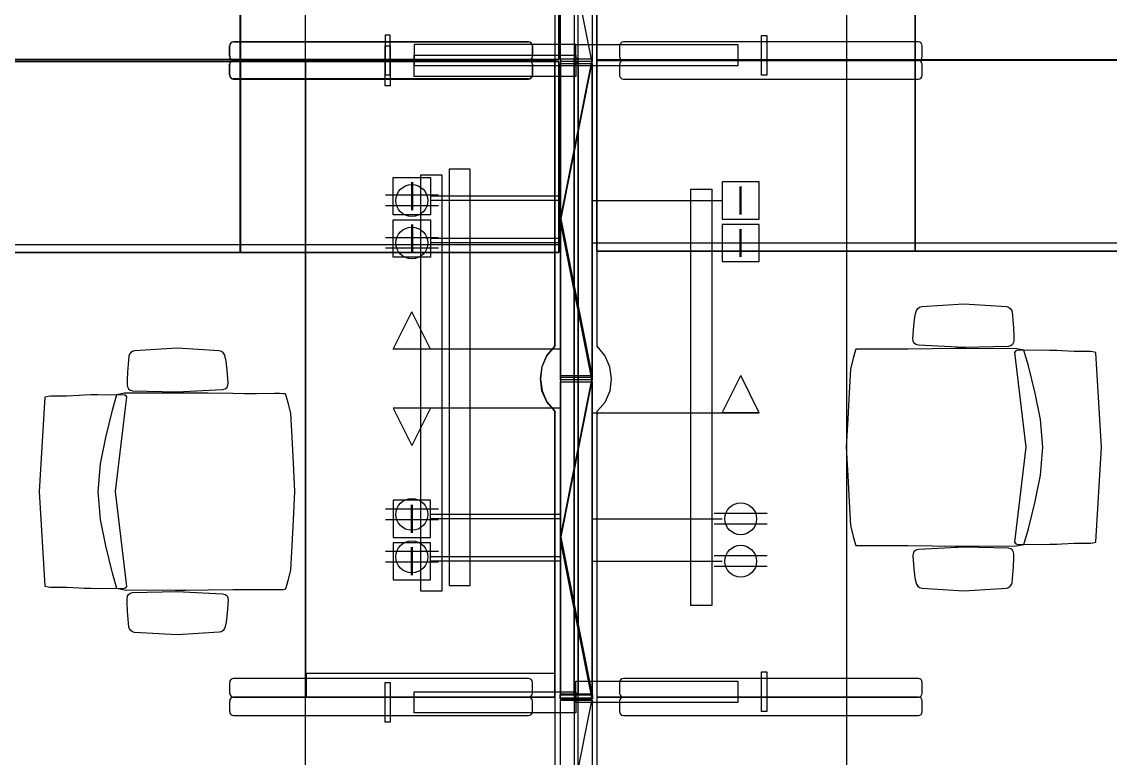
# Model space of a CAD drawing. Extents: x -4 to 325, y -1 to 181.
# Drawn here: x 2.856 to 5.477, y 7.19 to 8.963 of the extents above; entities that cross this region are included whole.
import ezdxf

# ---------------------------------------------------------------- set-up
doc = ezdxf.new("R2010")
doc.units = 0
doc.header["$LTSCALE"] = 0.7
doc.header["$MEASUREMENT"] = 0
doc.linetypes.add('REC4_A1-00_PLANTA GENERAL$1$X-BB$0$CENTER', pattern=[2, 1.25, -0.25, 0.25, -0.25])
doc.linetypes.add('X-BB$0$HIDDEN2', pattern=[0.1875, 0.125, -0.0625])
doc.layers.get('0').update_dxf_attribs({"linetype": 'CONTINUOUS'})
doc.layers.add('REC4_A1-00_PLANTA GENERAL$1$BB$0$A-GRID', color=251, linetype='REC4_A1-00_PLANTA GENERAL$1$X-BB$0$CENTER')
doc.layers.add('REC4_A1-00_PLANTA GENERAL$1$FN$0$I-FURN-FREE', color=1, linetype='CONTINUOUS')
doc.styles.add('REC4_A1-00_PLANTA GENERAL$0$X-FN$0$ARIAL', font='arial.ttf')

# ---------------------------------------------------------------- blocks, each defined once
blk = doc.blocks.new('REC4_A1-00_PLANTA GENERAL', base_point=(3911.2412, -3265.1096))
at = {"layer": 'REC4_A1-00_PLANTA GENERAL$1$BB$0$A-GRID'}
h = blk.add_hatch(dxfattribs=at)
h.set_pattern_fill('ANSI31', color=8, scale=0.53)
h.set_pattern_definition([(45, (0.03352, 0.020166), (-0.046845824, 0.046845824), [])])
h.paths.add_polyline_path([(1.5678, 35.8547), (1.2166, 35.8547), (1.2166, 35.4908), (1.5678, 35.4908)])
h.paths.add_polyline_path([(8.0551, 35.8047), (7.7553, 35.8047), (7.7553, 35.5143), (8.0551, 35.5143)])
h.paths.add_polyline_path([(14.5753, 35.809), (14.2754, 35.809), (14.2754, 35.5187), (14.5753, 35.5187)])
h.paths.add_polyline_path([(21.0466, 35.804), (20.7468, 35.804), (20.7468, 35.5137), (21.0466, 35.5137)])
edge = h.paths.add_edge_path()
edge.add_arc((27.4259, 35.604), 0.1568, 0, 360)
h.paths.add_polyline_path([(34.1147, 35.7939), (33.8148, 35.7939), (33.8148, 35.5036), (34.1147, 35.5036)])
h.paths.add_polyline_path([(40.5576, 35.789), (40.2578, 35.789), (40.2578, 35.4986), (40.5576, 35.4986)])
edge = h.paths.add_edge_path()
edge.add_arc((46.9701, 35.6385), 0.2128, 0, 360)
edge = h.paths.add_edge_path()
edge.add_arc((33.9335, 29.5702), 0.1716, 0, 360)
h.paths.add_polyline_path([(1.5768, 29.8317), (1.2256, 29.8317), (1.2256, 29.4678), (1.5768, 29.4678)])
h.paths.add_polyline_path([(8.0508, 29.7868), (7.75, 29.7868), (7.75, 29.4871), (8.0508, 29.4871)])
h.paths.add_polyline_path([(14.3851, 29.7988), (14.2624, 29.7988), (14.2624, 29.4991), (14.3821, 29.4991)])
h.paths.add_polyline_path([(14.5632, 29.7988), (14.3851, 29.7988), (14.3821, 29.4991), (14.5632, 29.4991)])
h.paths.add_polyline_path([(21.1221, 29.5527), (20.7989, 29.5517), (20.7989, 29.3933), (21.1221, 29.3933)])
h.paths.add_polyline_path([(21.1221, 29.8224), (21.0453, 29.8224), (20.7989, 29.8217), (20.7989, 29.5517), (21.1221, 29.5527)])
h.paths.add_polyline_path([(27.542, 29.7729), (27.2913, 29.7729), (27.2913, 29.5231), (27.542, 29.5231)])
h.paths.add_polyline_path([(40.5264, 29.7716), (40.2757, 29.7716), (40.2757, 29.5218), (40.5264, 29.5218)])
h.paths.add_polyline_path([(47.0764, 29.8019), (46.7664, 29.8019), (46.7664, 29.4919), (47.0764, 29.4919)])
h.paths.add_polyline_path([(1.565, 23.8478), (1.2138, 23.8478), (1.2138, 23.4839), (1.565, 23.4839)])
h.paths.add_polyline_path([(7.9956, 23.8084), (7.6948, 23.8084), (7.6948, 23.5086), (7.9956, 23.5086)])
h.paths.add_polyline_path([(14.5958, 23.8058), (14.2249, 23.8067), (14.2249, 23.507), (14.5929, 23.5061)])
h.paths.add_polyline_path([(14.5258, 23.8058), (14.5958, 23.8058), (14.5929, 23.5061), (14.5258, 23.5061)], flags=16)
h.paths.add_polyline_path([(27.5327, 23.7392), (27.282, 23.7392), (27.282, 23.4894), (27.5327, 23.4894)])
edge = h.paths.add_edge_path()
edge.add_arc((33.9155, 23.6003), 0.1566, 0, 360)
h.paths.add_polyline_path([(40.5198, 23.6763), (40.2691, 23.6763), (40.2691, 23.4631), (40.5198, 23.4631)])
h.paths.add_polyline_path([(40.5198, 23.7129), (40.269, 23.7129), (40.269, 23.6763), (40.5198, 23.6763)])
h.paths.add_polyline_path([(47.0605, 23.6763), (46.8098, 23.6763), (46.8098, 23.4498), (47.0605, 23.4498)])
h.paths.add_polyline_path([(47.0605, 23.6997), (46.8098, 23.6997), (46.8098, 23.6763), (47.0605, 23.6763)])
h.paths.add_polyline_path([(1.5458, 17.8473), (1.1946, 17.8473), (1.1946, 17.4834), (1.5458, 17.4834)])
h.paths.add_polyline_path([(8.0633, 17.8071), (7.7625, 17.8071), (7.7625, 17.5074), (8.0633, 17.5074)])
h.paths.add_polyline_path([(14.4343, 17.7919), (14.3217, 17.7919), (14.3217, 17.4921), (14.4285, 17.4921)])
h.paths.add_polyline_path([(14.6226, 17.7919), (14.4343, 17.7919), (14.4285, 17.4921), (14.6226, 17.4921)])
h.paths.add_polyline_path([(27.5235, 17.756), (27.2727, 17.756), (27.2727, 17.5062), (27.5235, 17.5062)])
edge = h.paths.add_edge_path()
edge.add_arc((33.905, 17.5767), 0.1574, 0, 360)
h.paths.add_polyline_path([(40.5132, 17.7384), (40.3113, 17.7384), (40.3113, 17.5259), (40.5132, 17.5259)])
h.paths.add_polyline_path([(40.3113, 17.7384), (40.2625, 17.7384), (40.2625, 17.4886), (40.5132, 17.4886), (40.5132, 17.5259), (40.3113, 17.5259)])
h.paths.add_polyline_path([(47.0683, 17.7542), (46.7674, 17.7542), (46.7674, 17.5259), (47.0683, 17.5259)])
h.paths.add_polyline_path([(47.0683, 17.5259), (46.7674, 17.5259), (46.7674, 17.4544), (47.0683, 17.4544)])
h.paths.add_polyline_path([(1.5739, 11.86), (1.2227, 11.86), (1.2227, 11.4962), (1.5739, 11.4962)])
h.paths.add_polyline_path([(8.0659, 11.8138), (7.765, 11.8138), (7.765, 11.514), (8.0659, 11.514)])
h.paths.add_polyline_path([(14.5258, 11.7988), (14.2249, 11.7988), (14.2249, 11.499), (14.5258, 11.499)])
h.paths.add_polyline_path([(21.0742, 11.6829), (20.7512, 11.6844), (20.7512, 11.4144), (21.0742, 11.4144)])
h.paths.add_polyline_path([(21.0742, 11.7656), (20.7512, 11.7656), (20.7512, 11.6844), (21.0742, 11.6829)])
h.paths.add_polyline_path([(27.5142, 11.7439), (27.2635, 11.7439), (27.2635, 11.4941), (27.5142, 11.4941)])
edge = h.paths.add_edge_path()
edge.add_arc((33.8803, 11.59), 0.1553, 0, 360)
h.paths.add_polyline_path([(40.5065, 11.7154), (40.2558, 11.7154), (40.2558, 11.464), (40.5065, 11.464)])
h.paths.add_polyline_path([(47.0258, 11.6987), (46.775, 11.6987), (46.775, 11.4489), (47.0258, 11.4489)])
h.paths.add_polyline_path([(1.5513, 5.8383), (1.2001, 5.8383), (1.2001, 5.4744), (1.5513, 5.4744)])
h.paths.add_polyline_path([(8.0395, 5.7813), (7.7676, 5.7813), (7.7676, 5.4815), (8.0395, 5.4815)])
h.paths.add_polyline_path([(8.0685, 5.7813), (8.0395, 5.7813), (8.0395, 5.4815), (8.0685, 5.4815)])
h.paths.add_polyline_path([(14.5132, 5.7555), (14.2123, 5.7555), (14.2123, 5.4558), (14.5132, 5.4558)])
h.paths.add_polyline_path([(21.0084, 5.7048), (20.7577, 5.7048), (20.7577, 5.455), (21.0084, 5.455)])
h.paths.add_polyline_path([(27.5299, 5.7035), (27.229, 5.7035), (27.229, 5.4037), (27.5299, 5.4037)])
h.paths.add_polyline_path([(34.0162, 5.6528), (33.7655, 5.6528), (33.7655, 5.403), (34.0162, 5.403)])
h.paths.add_polyline_path([(40.4672, 5.6155), (40.2072, 5.6155), (40.2072, 5.3555), (40.4672, 5.3555)])
edge = h.paths.add_edge_path()
edge.add_arc((46.8827, 5.476), 0.1877, 0, 360)
at = {"layer": 'REC4_A1-00_PLANTA GENERAL$1$FN$0$I-FURN-FREE'}
for p, q in [((3.5394, 8.8702), (3.5394, 10.4028)), ((4.1868, 10.3952), (4.1868, 8.8651)), ((4.1868, 10.3952), (4.1868, 8.8651)), ((4.1963, 8.8651), (4.1963, 10.3952)), ((4.1963, 8.8651), (4.1963, 10.3952)), ((4.8422, 10.4028), (4.8422, 8.8702)), ((4.1533, 8.8675), (4.1533, 9.629)), ((4.2299, 9.629), (4.2299, 8.8675)), ((4.1397, 9.5583), (4.1397, 8.8702)), ((4.2419, 8.8702), (4.2419, 9.5583)), ((3.3825, 8.8728), (3.3825, 9.3326)), ((3.3825, 9.3326), (3.3825, 8.8728)), ((3.383, 8.8728), (3.383, 9.3326)), ((3.383, 9.3326), (3.383, 8.8728)), ((4.1494, 9.3326), (4.1494, 8.8728)), ((4.1494, 8.8728), (4.1494, 9.3326)), ((4.2408, 9.3315), (4.2408, 8.8717)), ((4.2408, 8.8717), (4.2408, 9.3315)), ((5.0072, 8.8717), (5.0072, 9.3315)), ((5.0072, 9.3315), (5.0072, 8.8717)), ((5.0077, 8.8717), (5.0077, 9.3315)), ((5.0077, 9.3315), (5.0077, 8.8717)), ((4.2299, 8.8651), (4.1533, 9.2483)), ((3.3666, 8.9154), (4.0763, 8.9154)), ((4.0763, 8.9149), (3.3666, 8.9149)), ((3.7437, 8.9314), (3.731, 8.9314)), ((3.731, 8.9314), (3.731, 8.8356)), ((3.7437, 8.8356), (3.7437, 8.9314)), ((5.0149, 8.9149), (4.3053, 8.9149)), ((4.6378, 8.835), (4.6378, 8.9308)), ((4.6378, 8.9308), (4.6506, 8.9308)), ((4.6506, 8.9308), (4.6506, 8.835)), ((3.357, 8.8803), (3.357, 8.9058)), ((3.357, 8.9053), (3.357, 8.8797)), ((3.731, 8.9053), (3.7437, 8.9053)), ((3.731, 8.8095), (3.731, 8.9053)), ((3.7437, 8.9053), (3.7437, 8.8095)), ((4.1908, 8.909), (3.8012, 8.909)), ((3.8012, 8.909), (3.8012, 8.8579)), ((4.0859, 8.9058), (4.0859, 8.8803)), ((4.0859, 8.8797), (4.0859, 8.9053)), ((4.1908, 8.8579), (4.1908, 8.909)), ((4.1908, 8.8574), (4.1908, 8.9085)), ((4.1908, 8.9085), (4.5803, 8.9085)), ((4.2957, 8.9053), (4.2957, 8.8797)), ((4.5803, 8.9085), (4.5803, 8.8574)), ((5.0245, 8.8797), (5.0245, 8.9053)), ((2.6162, 8.8728), (3.3825, 8.8728)), ((3.3825, 8.8728), (2.6162, 8.8728)), ((2.6162, 8.868), (3.3825, 8.868)), ((3.3825, 8.868), (2.6162, 8.868)), ((3.357, 8.8356), (3.357, 8.8611)), ((3.357, 8.8606), (3.357, 8.835)), ((3.3666, 8.8707), (4.0763, 8.8707)), ((4.0763, 8.8707), (3.3666, 8.8707)), ((3.3666, 8.8702), (4.0763, 8.8702)), ((4.0763, 8.8702), (3.3666, 8.8702)), ((3.3825, 8.868), (3.3825, 8.4082)), ((3.3825, 8.4082), (3.3825, 8.868)), ((4.1494, 8.8728), (3.383, 8.8728)), ((3.383, 8.8728), (4.1494, 8.8728)), ((4.1494, 8.868), (3.383, 8.868)), ((3.383, 8.868), (3.383, 8.4082)), ((3.383, 8.4082), (3.383, 8.868)), ((3.383, 8.868), (4.1494, 8.868)), ((4.1397, 8.8707), (3.5394, 8.8707)), ((3.5394, 8.8707), (3.5394, 7.338)), ((4.1397, 8.8702), (3.5394, 8.8702)), ((3.5394, 7.3375), (3.5394, 8.8702)), ((3.5394, 8.8702), (4.1397, 8.8702)), ((3.8012, 8.8829), (4.1908, 8.8829)), ((3.8012, 8.8318), (3.8012, 8.8829)), ((3.8012, 8.8579), (4.1908, 8.8579)), ((4.0859, 8.8611), (4.0859, 8.8356)), ((4.0859, 8.835), (4.0859, 8.8606)), ((4.1397, 8.1826), (4.1397, 8.8707)), ((4.1397, 8.8702), (4.1397, 8.182)), ((4.1397, 8.8702), (4.1397, 8.8702)), ((4.1494, 8.4082), (4.1494, 8.868)), ((4.1494, 8.868), (4.1494, 8.4082)), ((4.2299, 8.8757), (4.1533, 8.4926)), ((4.2299, 8.8734), (4.1533, 8.8734)), ((4.1533, 8.8734), (4.1533, 8.1118)), ((4.2299, 8.8675), (4.1533, 8.8675)), ((4.1533, 8.4819), (4.2299, 8.8651)), ((4.1533, 8.1011), (4.1533, 8.8627)), ((4.1533, 8.8627), (4.2299, 8.8627)), ((4.1868, 7.3456), (4.1868, 8.8757)), ((4.1868, 8.8757), (4.1963, 8.8757)), ((4.1868, 7.3456), (4.1868, 8.8757)), ((4.1868, 8.8757), (4.1963, 8.8757)), ((4.1868, 8.8651), (4.1963, 8.8651)), ((4.1868, 8.8651), (4.1963, 8.8651)), ((4.1868, 8.8625), (4.1868, 7.3324)), ((4.1963, 8.8625), (4.1868, 8.8625)), ((4.1868, 8.8625), (4.1868, 8.8625)), ((4.1868, 8.8625), (4.1868, 7.3324)), ((4.1963, 8.8625), (4.1868, 8.8625)), ((4.1868, 8.8625), (4.1868, 8.8625)), ((4.1908, 8.8829), (4.1908, 8.8318)), ((4.1963, 8.8757), (4.1963, 7.3456)), ((4.1963, 8.8757), (4.1963, 7.3456)), ((4.1963, 7.3324), (4.1963, 8.8625)), ((4.1963, 7.3324), (4.1963, 8.8625)), ((4.2299, 8.1118), (4.2299, 8.8734)), ((4.2299, 8.8627), (4.2299, 8.1011)), ((4.2408, 8.8717), (5.0072, 8.8717)), ((5.0072, 8.8717), (4.2408, 8.8717)), ((4.2408, 8.4113), (4.2408, 8.8712)), ((4.2408, 8.8712), (5.0072, 8.8712)), ((5.0072, 8.8712), (4.2408, 8.8712)), ((4.2408, 8.8712), (4.2408, 8.4113)), ((4.2419, 8.182), (4.2419, 8.8702)), ((4.2419, 8.8702), (4.8422, 8.8702)), ((4.8422, 8.8702), (4.2419, 8.8702)), ((4.2419, 8.8702), (4.2419, 8.8702)), ((4.2957, 8.8606), (4.2957, 8.835)), ((5.0149, 8.8702), (4.3053, 8.8702)), ((4.3053, 8.8702), (5.0149, 8.8702)), ((4.8422, 8.8702), (4.8422, 7.3375)), ((5.0072, 8.8712), (5.0072, 8.4113)), ((5.0072, 8.4113), (5.0072, 8.8712)), ((5.774, 8.8717), (5.0077, 8.8717)), ((5.0077, 8.8717), (5.774, 8.8717)), ((5.774, 8.8712), (5.0077, 8.8712)), ((5.0077, 8.8712), (5.0077, 8.4113)), ((5.0077, 8.4113), (5.0077, 8.8712)), ((5.0077, 8.8712), (5.774, 8.8712)), ((5.0245, 8.835), (5.0245, 8.8606)), ((3.731, 8.8356), (3.7437, 8.8356)), ((4.1908, 8.8318), (3.8012, 8.8318)), ((4.5803, 8.8574), (4.1908, 8.8574)), ((4.5803, 8.8574), (4.5803, 8.8574)), ((4.6506, 8.835), (4.6378, 8.835)), ((4.6506, 8.835), (4.6506, 8.835)), ((4.0763, 8.826), (3.3666, 8.826)), ((3.3666, 8.8255), (4.0763, 8.8255)), ((3.7437, 8.8095), (3.731, 8.8095)), ((4.3053, 8.8255), (5.0149, 8.8255)), ((3.8853, 8.6084), (3.8853, 7.6057)), ((3.9364, 8.6084), (3.8853, 8.6084)), ((3.9364, 7.6057), (3.9364, 8.6084)), ((3.7509, 8.499), (3.7509, 8.5884)), ((3.7509, 8.5884), (3.8403, 8.5884)), ((3.7944, 8.5772), (3.7944, 8.5101)), ((3.7969, 8.5772), (3.7969, 8.5101)), ((3.8169, 7.5924), (3.8169, 8.595)), ((3.8169, 8.595), (3.868, 8.595)), ((3.8403, 8.5884), (3.8403, 8.499)), ((3.868, 8.595), (3.868, 7.5924)), ((4.6322, 8.5777), (4.5428, 8.5777)), ((4.5428, 8.5777), (4.5428, 8.4883)), ((4.6322, 8.4883), (4.6322, 8.5777)), ((3.8595, 8.5458), (3.7318, 8.5458)), ((4.1533, 8.5437), (3.8403, 8.5437)), ((4.4671, 7.5582), (4.4671, 8.5608)), ((4.4671, 8.5608), (4.5182, 8.5608)), ((4.5182, 8.5608), (4.5182, 7.5582)), ((4.5862, 8.4995), (4.5862, 8.5665)), ((4.5888, 8.4995), (4.5888, 8.5665)), ((3.8595, 8.5202), (3.7318, 8.5202)), ((4.1533, 8.533), (3.8403, 8.533)), ((4.2299, 8.533), (4.5428, 8.533)), ((3.8403, 8.499), (3.7509, 8.499)), ((4.1533, 8.4926), (4.2299, 8.1094)), ((3.7509, 8.3968), (3.7509, 8.4862)), ((3.7509, 8.4862), (3.8403, 8.4862)), ((3.7944, 8.475), (3.7944, 8.408)), ((3.7969, 8.475), (3.7969, 8.408)), ((3.8403, 8.4862), (3.8403, 8.3968)), ((4.2299, 8.0988), (4.1533, 8.4819)), ((4.5428, 8.4883), (4.6322, 8.4883)), ((4.6322, 8.4755), (4.5428, 8.4755)), ((4.5428, 8.4755), (4.5428, 8.3861)), ((4.6322, 8.4883), (4.6322, 8.4883)), ((4.6322, 8.3861), (4.6322, 8.4755)), ((3.8595, 8.4436), (3.7318, 8.4436)), ((4.1533, 8.4415), (3.8403, 8.4415)), ((4.5862, 8.3973), (4.5862, 8.4644)), ((4.5888, 8.3973), (4.5888, 8.4644)), ((2.6162, 8.4274), (3.3825, 8.4274)), ((3.3825, 8.4274), (3.3825, 8.4082)), ((3.383, 8.4082), (3.383, 8.4274)), ((3.383, 8.4274), (4.1494, 8.4274)), ((3.8595, 8.4181), (3.7318, 8.4181)), ((4.1533, 8.4308), (3.8403, 8.4308)), ((4.1494, 8.4274), (4.1494, 8.4082)), ((4.2299, 8.4308), (4.5428, 8.4308)), ((5.0072, 8.4305), (4.2408, 8.4305)), ((4.2408, 8.4305), (4.2408, 8.4113)), ((5.0072, 8.4113), (5.0072, 8.4305)), ((5.774, 8.4305), (5.0077, 8.4305)), ((5.0077, 8.4305), (5.0077, 8.4113)), ((3.3825, 8.4082), (2.6162, 8.4082)), ((2.6162, 8.4082), (3.3825, 8.4082)), ((3.3825, 8.4082), (2.6162, 8.4082)), ((3.3825, 8.4082), (3.3825, 8.4082)), ((3.3825, 8.4082), (3.3825, 8.4082)), ((3.3825, 8.4082), (3.3825, 8.4082)), ((4.1494, 8.4082), (3.383, 8.4082)), ((3.383, 8.4082), (4.1494, 8.4082)), ((4.1494, 8.4082), (3.383, 8.4082)), ((3.8403, 8.3968), (3.7509, 8.3968)), ((4.2408, 8.4113), (5.0072, 8.4113)), ((5.0072, 8.4113), (4.2408, 8.4113)), ((4.2408, 8.4113), (4.2408, 8.4113)), ((4.2408, 8.4113), (5.0072, 8.4113)), ((4.2408, 8.4113), (4.2408, 8.4113)), ((5.0077, 8.4113), (5.774, 8.4113)), ((5.774, 8.4113), (5.0077, 8.4113)), ((5.0077, 8.4113), (5.774, 8.4113)), ((5.0077, 8.4113), (5.0077, 8.4113)), ((4.5428, 8.3861), (4.6322, 8.3861)), ((4.6322, 8.3861), (4.6322, 8.3861)), ((3.7509, 8.1754), (3.7956, 8.2648)), ((3.8403, 8.1754), (3.7956, 8.2648)), ((4.1397, 8.182), (4.1203, 8.1599)), ((4.1209, 8.1601), (4.1397, 8.1826)), ((4.2606, 8.1596), (4.2419, 8.182)), ((4.1533, 8.1754), (3.7509, 8.1754)), ((3.8403, 8.1754), (3.7509, 8.1754)), ((4.1203, 8.1599), (4.1083, 8.133)), ((4.1091, 8.1333), (4.1209, 8.1601)), ((4.2725, 8.1328), (4.2606, 8.1596)), ((4.105, 8.1043), (4.1091, 8.1333)), ((4.1083, 8.133), (4.105, 8.1038)), ((4.2765, 8.1038), (4.2725, 8.1328)), ((4.1083, 8.0751), (4.105, 8.1043)), ((4.105, 8.1038), (4.1091, 8.0748)), ((4.1533, 8.1118), (4.2299, 8.1118)), ((4.2299, 8.1094), (4.1533, 7.7262)), ((4.2299, 8.107), (4.1533, 8.107)), ((4.1533, 8.107), (4.1533, 7.3455)), ((4.2299, 8.1011), (4.1533, 8.1011)), ((4.1533, 7.7156), (4.2299, 8.0988)), ((4.2299, 7.3455), (4.2299, 8.107)), ((4.2299, 8.107), (4.2299, 8.107)), ((4.2299, 8.1011), (4.2299, 8.1011)), ((4.2732, 8.0746), (4.2765, 8.1038)), ((4.5428, 8.0221), (4.5875, 8.1115)), ((4.6322, 8.0221), (4.5875, 8.1115)), ((4.1203, 8.0482), (4.1083, 8.0751)), ((4.1091, 8.0748), (4.1209, 8.0481)), ((4.1533, 7.3348), (4.1533, 8.0964)), ((4.1533, 8.0964), (4.2299, 8.0964)), ((4.2299, 8.0964), (4.2299, 7.3348)), ((4.2613, 8.0477), (4.2732, 8.0746)), ((4.1397, 8.0261), (4.1203, 8.0482)), ((4.1209, 8.0481), (4.1397, 8.0256)), ((4.2419, 8.0256), (4.2613, 8.0477)), ((4.1533, 8.0328), (3.7509, 8.0328)), ((3.7509, 8.0328), (3.7956, 7.9434)), ((3.8403, 8.0328), (3.7509, 8.0328)), ((3.8403, 8.0328), (3.7956, 7.9434)), ((4.1397, 7.338), (4.1397, 8.0261)), ((4.1397, 8.0256), (4.1397, 7.3375)), ((4.2299, 8.0221), (4.6322, 8.0221)), ((4.2419, 7.3375), (4.2419, 8.0256)), ((4.6322, 8.0221), (4.5428, 8.0221)), ((3.8403, 7.8114), (3.7509, 7.8114)), ((3.7509, 7.8114), (3.7509, 7.722)), ((3.8403, 7.722), (3.8403, 7.8114)), ((3.8595, 7.7901), (3.7318, 7.7901)), ((3.7944, 7.7331), (3.7944, 7.8002)), ((3.7969, 7.7331), (3.7969, 7.8002)), ((3.8595, 7.7646), (3.7318, 7.7646)), ((4.1533, 7.7773), (3.8403, 7.7773)), ((4.1533, 7.7667), (3.8403, 7.7667)), ((4.2299, 7.7667), (4.5428, 7.7667)), ((4.6514, 7.7794), (4.5237, 7.7794)), ((4.6514, 7.7539), (4.5237, 7.7539)), ((3.7509, 7.722), (3.8403, 7.722)), ((3.8403, 7.7092), (3.7509, 7.7092)), ((3.7509, 7.7092), (3.7509, 7.6198)), ((3.8403, 7.6198), (3.8403, 7.7092)), ((4.1533, 7.7262), (4.2299, 7.3431)), ((4.2299, 7.3324), (4.1533, 7.7156)), ((3.8595, 7.6879), (3.7318, 7.6879)), ((3.7944, 7.631), (3.7944, 7.698)), ((3.7969, 7.631), (3.7969, 7.698)), ((3.8595, 7.6624), (3.7318, 7.6624)), ((4.1533, 7.6751), (3.8403, 7.6751)), ((4.1533, 7.6645), (3.8403, 7.6645)), ((4.2299, 7.6645), (4.5428, 7.6645)), ((4.6514, 7.6773), (4.5237, 7.6773)), ((4.6514, 7.6517), (4.5237, 7.6517)), ((3.7509, 7.6198), (3.8403, 7.6198)), ((3.8853, 7.6057), (3.9364, 7.6057)), ((3.868, 7.5924), (3.8169, 7.5924)), ((4.5182, 7.5582), (4.4671, 7.5582)), ((4.1397, 7.3941), (3.5409, 7.3941)), ((3.5409, 7.3941), (3.5409, 7.3383)), ((4.1397, 7.3383), (4.1397, 7.3941)), ((4.6378, 7.3023), (4.6378, 7.3981)), ((4.6378, 7.3981), (4.6506, 7.3981)), ((4.6506, 7.3981), (4.6506, 7.3023)), ((3.357, 7.3726), (3.357, 7.3471)), ((4.0763, 7.3822), (3.3666, 7.3822)), ((3.731, 7.3726), (3.7437, 7.3726)), ((3.731, 7.2768), (3.731, 7.3726)), ((3.731, 7.3726), (3.731, 7.3726)), ((3.7437, 7.3726), (3.7437, 7.2768)), ((4.0859, 7.3471), (4.0859, 7.3726)), ((4.1908, 7.3247), (4.1908, 7.3758)), ((4.1908, 7.3758), (4.5803, 7.3758)), ((4.2957, 7.3726), (4.2957, 7.3471)), ((5.0149, 7.3822), (4.3053, 7.3822)), ((4.5803, 7.3758), (4.5803, 7.3247)), ((5.0245, 7.3471), (5.0245, 7.3726)), ((3.5394, 7.338), (4.1397, 7.338)), ((3.5409, 7.3383), (4.1397, 7.3383)), ((3.5409, 7.3383), (3.5409, 7.3383)), ((3.8012, 7.3502), (4.1908, 7.3502)), ((3.8012, 7.2992), (3.8012, 7.3502)), ((4.1397, 7.338), (4.1397, 7.338)), ((4.1529, 7.3329), (4.1529, 7.3432)), ((4.1529, 7.3432), (4.2302, 7.3432)), ((4.2302, 7.3431), (4.1529, 7.3431)), ((4.1529, 7.3431), (4.1529, 7.3328)), ((4.1533, 7.3455), (4.2299, 7.3455)), ((4.1963, 7.3456), (4.1868, 7.3456)), ((4.1963, 7.3456), (4.1868, 7.3456)), ((4.1868, 7.3456), (4.1868, 7.3456)), ((4.1908, 7.3502), (4.1908, 7.2992)), ((4.2302, 7.3432), (4.2302, 7.3329)), ((4.2302, 7.3328), (4.2302, 7.3431)), ((4.2302, 7.3431), (4.2302, 7.3431)), ((3.357, 7.3279), (3.357, 7.3023)), ((4.0763, 7.3375), (3.3666, 7.3375)), ((3.3666, 7.3375), (4.0763, 7.3375)), ((3.5394, 5.8048), (3.5394, 7.3375)), ((3.5394, 7.3375), (4.1397, 7.3375)), ((4.1397, 7.3375), (3.5394, 7.3375)), ((4.0859, 7.3023), (4.0859, 7.3279)), ((4.1397, 7.3375), (4.1397, 6.6494)), ((4.1397, 7.3375), (4.1397, 7.3375)), ((4.2302, 7.3329), (4.1529, 7.3329)), ((4.1529, 7.3328), (4.2302, 7.3328)), ((4.2299, 7.3348), (4.1533, 7.3348)), ((4.1533, 6.9492), (4.2299, 7.3324)), ((4.1533, 6.5685), (4.1533, 7.33)), ((4.1533, 7.33), (4.2299, 7.33)), ((4.1868, 7.3324), (4.1963, 7.3324)), ((4.1868, 7.3324), (4.1963, 7.3324)), ((4.1868, 7.3299), (4.1868, 5.7997)), ((4.1963, 7.3299), (4.1868, 7.3299)), ((4.1868, 7.3299), (4.1868, 5.7997)), ((4.1963, 7.3299), (4.1868, 7.3299)), ((4.1868, 7.3299), (4.1868, 7.3299)), ((4.5803, 7.3247), (4.1908, 7.3247)), ((4.1963, 5.7997), (4.1963, 7.3299)), ((4.1963, 5.7997), (4.1963, 7.3299)), ((4.2299, 7.3348), (4.2299, 7.3348)), ((4.2299, 7.33), (4.2299, 6.5685)), ((4.2302, 7.3329), (4.2302, 7.3329)), ((4.2419, 6.6494), (4.2419, 7.3375)), ((4.2419, 7.3375), (4.8422, 7.3375)), ((4.8422, 7.3375), (4.2419, 7.3375)), ((4.2957, 7.3279), (4.2957, 7.3023)), ((4.3053, 7.3375), (5.0149, 7.3375)), ((5.0149, 7.3375), (4.3053, 7.3375)), ((4.8422, 7.3375), (4.8422, 5.8048)), ((5.0245, 7.3023), (5.0245, 7.3279)), ((3.3666, 7.2928), (4.0763, 7.2928)), ((4.1908, 7.2992), (3.8012, 7.2992)), ((4.3053, 7.2928), (5.0149, 7.2928)), ((4.6506, 7.3023), (4.6378, 7.3023)), ((3.7437, 7.2768), (3.731, 7.2768))]:
    blk.add_line(p, q, dxfattribs=at)
for points in [[(5.1247, 8.284), (5.2271, 8.2776), (5.232, 8.2761), (5.2361, 8.2734), (5.2393, 8.2694), (5.2412, 8.2648), (5.2445, 8.2265), (5.2451, 8.2061), (5.2452, 8.1958), (5.2445, 8.1908), (5.242, 8.1863), (5.2377, 8.1832), (5.2322, 8.1818), (5.125, 8.1794), (5.0151, 8.1845), (5.0089, 8.1862), (5.0044, 8.1901), (5.0024, 8.1949), (5.0021, 8.2001), (5.0023, 8.2105), (5.0039, 8.2314), (5.007, 8.2529), (5.009, 8.2635), (5.0108, 8.2686), (5.0139, 8.2731), (5.0182, 8.276), (5.0233, 8.2775), (5.1247, 8.284)], [(3.2304, 8.1774), (3.1281, 8.1709), (3.1232, 8.1695), (3.1191, 8.1668), (3.1159, 8.1628), (3.114, 8.1582), (3.1107, 8.1199), (3.1101, 8.0994), (3.11, 8.0892), (3.1107, 8.0842), (3.1132, 8.0797), (3.1175, 8.0766), (3.123, 8.0752), (3.2301, 8.0728), (3.3401, 8.0779), (3.3462, 8.0796), (3.3508, 8.0835), (3.3527, 8.0883), (3.3531, 8.0935), (3.3528, 8.1039), (3.3513, 8.1248), (3.3482, 8.1462), (3.3462, 8.1569), (3.3444, 8.162), (3.3413, 8.1665), (3.337, 8.1694), (3.3319, 8.1709), (3.2304, 8.1774)], [(5.3147, 7.9388), (5.3093, 8.0055), (5.2963, 8.0694), (5.2806, 8.1349), (5.2695, 8.1724), (5.2522, 8.1762), (5.1296, 8.1767), (5.1036, 8.1767), (5.0496, 8.1763), (4.9902, 8.1754), (4.962, 8.1753), (4.9339, 8.1751), (4.8901, 8.1754), (4.8782, 8.1754), (4.8692, 8.1752), (4.8643, 8.1748), (4.8629, 8.1702), (4.8584, 8.1538), (4.852, 8.1267), (4.8488, 8.0697), (4.8452, 8.0071), (4.8417, 7.9388), (4.8452, 7.8704), (4.8488, 7.8078), (4.852, 7.7508), (4.8584, 7.7237), (4.8629, 7.7074), (4.8643, 7.7027), (4.8692, 7.7023), (4.8782, 7.7021), (4.8901, 7.7021), (4.9339, 7.7024), (4.962, 7.7022), (4.9902, 7.7021), (5.0496, 7.7012), (5.1036, 7.7008), (5.1296, 7.7008), (5.2522, 7.7013), (5.2695, 7.7051), (5.2806, 7.7426), (5.2963, 7.8081), (5.3093, 7.8721), (5.3147, 7.9388)]]:
    blk.add_lwpolyline(points, dxfattribs=at)
for points in [[(5.3314, 7.7053), (5.3489, 7.7057), (5.3608, 7.7064), (5.3901, 7.708), (5.4297, 7.7081), (5.4354, 7.7089), (5.442, 7.7104), (5.4421, 7.7105), (5.4424, 7.7111), (5.4559, 7.9388), (5.4424, 8.1664), (5.4421, 8.167), (5.442, 8.1671), (5.4354, 8.1686), (5.4297, 8.1694), (5.3901, 8.1695), (5.3608, 8.1711), (5.3489, 8.1718), (5.3314, 8.1722), (5.3155, 8.1726), (5.2526, 8.1721), (5.25, 8.1714), (5.2466, 8.1669), (5.2739, 7.9388), (5.2466, 7.7106), (5.25, 7.7061), (5.2526, 7.7054), (5.3155, 7.705), (5.3314, 7.7053)], [(3.0238, 7.5987), (3.0063, 7.5991), (2.9944, 7.5998), (2.965, 7.6014), (2.9255, 7.6015), (2.9198, 7.6023), (2.9131, 7.6038), (2.913, 7.6039), (2.9128, 7.6045), (2.8993, 7.8321), (2.9128, 8.0598), (2.913, 8.0604), (2.9131, 8.0605), (2.9198, 8.062), (2.9255, 8.0627), (2.965, 8.0629), (2.9944, 8.0645), (3.0063, 8.0651), (3.0238, 8.0656), (3.0397, 8.0659), (3.1026, 8.0655), (3.1052, 8.0648), (3.1086, 8.0603), (3.0813, 7.8321), (3.1086, 7.6039), (3.1052, 7.5994), (3.1026, 7.5988), (3.0397, 7.5983), (3.0238, 7.5987)], [(3.0404, 7.8321), (3.0459, 7.8988), (3.0589, 7.9628), (3.0746, 8.0283), (3.0857, 8.0658), (3.103, 8.0696), (3.2256, 8.0701), (3.2515, 8.0701), (3.3055, 8.0697), (3.3649, 8.0688), (3.3931, 8.0686), (3.4213, 8.0685), (3.4651, 8.0688), (3.4769, 8.0688), (3.486, 8.0685), (3.4909, 8.0682), (3.4923, 8.0635), (3.4968, 8.0471), (3.5031, 8.0201), (3.5064, 7.9631), (3.51, 7.9005), (3.5135, 7.8321), (3.51, 7.7638), (3.5064, 7.7012), (3.5031, 7.6442), (3.4968, 7.6171), (3.4923, 7.6007), (3.4909, 7.5961), (3.486, 7.5957), (3.4769, 7.5955), (3.4651, 7.5954), (3.4213, 7.5958), (3.3931, 7.5956), (3.3649, 7.5955), (3.3055, 7.5945), (3.2515, 7.5942), (3.2256, 7.5942), (3.103, 7.5946), (3.0857, 7.5985), (3.0746, 7.636), (3.0589, 7.7015), (3.0459, 7.7654), (3.0404, 7.8321)], [(5.1247, 7.5935), (5.2271, 7.5999), (5.232, 7.6014), (5.2361, 7.6041), (5.2393, 7.6081), (5.2412, 7.6127), (5.2445, 7.651), (5.2451, 7.6714), (5.2452, 7.6817), (5.2445, 7.6867), (5.242, 7.6912), (5.2377, 7.6943), (5.2322, 7.6957), (5.125, 7.6981), (5.0151, 7.693), (5.0089, 7.6913), (5.0044, 7.6874), (5.0024, 7.6826), (5.0021, 7.6774), (5.0023, 7.667), (5.0039, 7.6461), (5.007, 7.6246), (5.009, 7.614), (5.0108, 7.6089), (5.0139, 7.6044), (5.0182, 7.6015), (5.0233, 7.6), (5.1247, 7.5935)], [(3.2304, 7.4869), (3.1281, 7.4933), (3.1232, 7.4948), (3.1191, 7.4975), (3.1159, 7.5015), (3.114, 7.5061), (3.1107, 7.5444), (3.1101, 7.5648), (3.11, 7.5751), (3.1107, 7.5801), (3.1132, 7.5845), (3.1175, 7.5877), (3.123, 7.5891), (3.2301, 7.5915), (3.3401, 7.5864), (3.3462, 7.5846), (3.3508, 7.5808), (3.3527, 7.576), (3.3531, 7.5708), (3.3528, 7.5604), (3.3513, 7.5395), (3.3482, 7.518), (3.3462, 7.5074), (3.3444, 7.5023), (3.3413, 7.4978), (3.337, 7.4949), (3.3319, 7.4934), (3.2304, 7.4869)]]:
    blk.add_lwpolyline(points, close=True, dxfattribs=at)
for centre in [(3.7956, 8.533), (3.7956, 8.4308), (3.7956, 7.7773), (4.5875, 7.7667), (3.7956, 7.6751), (4.5875, 7.6645)]:
    blk.add_circle(centre, 0.0383, dxfattribs=at)
for centre, start, end in [((3.3666, 8.9058), 90, 180), ((3.3666, 8.9053), 90, 180), ((4.0763, 8.9058), 360, 90), ((4.0763, 8.9053), 0, 90), ((4.3053, 8.9053), 90, 180), ((5.0149, 8.9053), 0, 90), ((3.3666, 8.8803), 180, 270), ((3.3666, 8.8797), 180, 270), ((3.3666, 8.8611), 90, 180), ((3.3666, 8.8606), 90, 180), ((4.0763, 8.8803), 270, 360), ((4.0763, 8.8797), 270, 0), ((4.0763, 8.8611), 360, 90), ((4.0763, 8.8606), 0, 90), ((4.3053, 8.8797), 180, 270), ((4.3053, 8.8606), 90, 180), ((5.0149, 8.8797), 270, 0), ((5.0149, 8.8606), 0, 90), ((3.3666, 8.8356), 180, 270), ((3.3666, 8.835), 180, 270), ((4.0763, 8.8356), 270, 360), ((4.0763, 8.835), 270, 0), ((4.3053, 8.835), 180, 270), ((5.0149, 8.835), 270, 0), ((3.3666, 7.3726), 90, 180), ((4.0763, 7.3726), 0, 90), ((4.3053, 7.3726), 90, 180), ((5.0149, 7.3726), 0, 90), ((3.3666, 7.3471), 180, 270), ((4.0763, 7.3471), 270, 0), ((4.3053, 7.3471), 180, 270), ((5.0149, 7.3471), 270, 0), ((3.3666, 7.3279), 90, 180), ((4.0763, 7.3279), 0, 90), ((4.3053, 7.3279), 90, 180), ((5.0149, 7.3279), 0, 90), ((3.3666, 7.3023), 180, 270), ((4.0763, 7.3023), 270, 0), ((4.3053, 7.3023), 180, 270), ((5.0149, 7.3023), 270, 0)]:
    blk.add_arc(centre, 0.00958, start, end, dxfattribs=at)
at = {"layer": 'REC4_A1-00_PLANTA GENERAL$1$FN$0$I-FURN-FREE', "style": 'REC4_A1-00_PLANTA GENERAL$0$X-FN$0$ARIAL', "text_generation_flag": 4}
for tag, p, height in [('ITEXT', (44.0612, 35.3807), 0.0358), ('CAPQT', (44.1235, 34.7232), 0.00704), ('STYLE', (44.1235, 34.7232), 0.0572), ('STYLE', (44.1235, 34.7232), 0.0572), ('CAPPN', (44.1235, 34.7232), 0.0715), ('L3', (44.1235, 34.7232), 0.0715), ('CAPMC', (44.1235, 34.7232), 0.00704), ('CAPMG', (44.1235, 34.7232), 0.00704), ('L1', (44.1235, 34.7232), 0.0715), ('L2', (44.1235, 34.7232), 0.0715)]:
    blk.add_attdef(tag, p, '', height=height, dxfattribs=at)
for tag, p, height, rotation in [('ITEXT', (42.9913, 35.0599), 0.0358, 30), ('ITEXT', (45.1482, 35.1235), 0.0358, 330), ('CAPPN', (43.374, 34.5216), 0.0715, 30), ('STYLE', (43.374, 34.5216), 0.0572, 30), ('STYLE', (43.374, 34.5216), 0.0572, 30), ('L1', (43.374, 34.5216), 0.0715, 30), ('L2', (43.374, 34.5216), 0.0715, 30), ('L3', (43.374, 34.5216), 0.0715, 30), ('CAPMG', (43.374, 34.5216), 0.00704, 30), ('CAPMC', (43.374, 34.5216), 0.00704, 30), ('CAPQT', (43.374, 34.5216), 0.00704, 30), ('L1', (44.8734, 34.523), 0.0715, 330), ('L3', (44.8734, 34.523), 0.0715, 330), ('L2', (44.8734, 34.523), 0.0715, 330), ('STYLE', (44.8734, 34.523), 0.0572, 330), ('STYLE', (44.8734, 34.523), 0.0572, 330), ('CAPMC', (44.8734, 34.523), 0.00704, 330), ('CAPMG', (44.8734, 34.523), 0.00704, 330), ('CAPQT', (44.8734, 34.523), 0.00704, 330), ('CAPPN', (44.8734, 34.523), 0.0715, 330), ('ITEXT', (42.2251, 34.2472), 0.0358, 60), ('ITEXT', (45.9609, 34.3573), 0.0358, 300), ('CAPPN', (42.8256, 33.9723), 0.0715, 60), ('STYLE', (42.8256, 33.9723), 0.0572, 60), ('STYLE', (42.8256, 33.9723), 0.0572, 60), ('L1', (42.8256, 33.9723), 0.0715, 60), ('L2', (42.8256, 33.9723), 0.0715, 60), ('L3', (42.8256, 33.9723), 0.0715, 60), ('CAPMG', (42.8256, 33.9723), 0.00704, 60), ('CAPMC', (42.8256, 33.9723), 0.00704, 60), ('CAPQT', (42.8256, 33.9723), 0.00704, 60), ('L1', (45.4227, 33.9746), 0.0715, 300), ('L3', (45.4227, 33.9746), 0.0715, 300), ('L2', (45.4227, 33.9746), 0.0715, 300), ('STYLE', (45.4227, 33.9746), 0.0572, 300), ('STYLE', (45.4227, 33.9746), 0.0572, 300), ('CAPMC', (45.4227, 33.9746), 0.00704, 300), ('CAPMG', (45.4227, 33.9746), 0.00704, 300), ('CAPQT', (45.4227, 33.9746), 0.00704, 300), ('CAPPN', (45.4227, 33.9746), 0.0715, 300), ('CAPPN', (42.6254, 33.2225), 0.0715, 90), ('STYLE', (42.6254, 33.2225), 0.0572, 90), ('STYLE', (42.6254, 33.2225), 0.0572, 90), ('L3', (42.6254, 33.2225), 0.0715, 90), ('L1', (42.6254, 33.2225), 0.0715, 90), ('L2', (42.6254, 33.2225), 0.0715, 90), ('ITEXT', (41.9679, 33.1602), 0.0358, 90), ('ITEXT', (46.2817, 33.2874), 0.0358, 270), ('CAPMG', (42.6254, 33.2225), 0.00704, 90), ('CAPMC', (42.6254, 33.2225), 0.00704, 90), ('CAPQT', (42.6254, 33.2225), 0.00704, 90), ('CAPPN', (45.6242, 33.2251), 0.0715, 270), ('L3', (45.6242, 33.2251), 0.0715, 270), ('L2', (45.6242, 33.2251), 0.0715, 270), ('L1', (45.6242, 33.2251), 0.0715, 270), ('STYLE', (45.6242, 33.2251), 0.0572, 270), ('STYLE', (45.6242, 33.2251), 0.0572, 270), ('CAPMC', (45.6242, 33.2251), 0.00704, 270), ('CAPMG', (45.6242, 33.2251), 0.00704, 270), ('CAPQT', (45.6242, 33.2251), 0.00704, 270), ('CAPPN', (42.8269, 32.4729), 0.0715, 120), ('STYLE', (42.8269, 32.4729), 0.0572, 120), ('STYLE', (42.8269, 32.4729), 0.0572, 120), ('L1', (42.8269, 32.4729), 0.0715, 120), ('L2', (42.8269, 32.4729), 0.0715, 120), ('L3', (42.8269, 32.4729), 0.0715, 120), ('CAPMG', (42.8269, 32.4729), 0.00704, 120), ('CAPMC', (42.8269, 32.4729), 0.00704, 120), ('CAPQT', (42.8269, 32.4729), 0.00704, 120), ('CAPPN', (45.424, 32.4752), 0.0715, 240), ('L2', (45.424, 32.4752), 0.0715, 240), ('L3', (45.424, 32.4752), 0.0715, 240), ('L1', (45.424, 32.4752), 0.0715, 240), ('STYLE', (45.424, 32.4752), 0.0572, 240), ('STYLE', (45.424, 32.4752), 0.0572, 240), ('CAPMG', (45.424, 32.4752), 0.00704, 240), ('CAPQT', (45.424, 32.4752), 0.00704, 240), ('CAPMC', (45.424, 32.4752), 0.00704, 240), ('ITEXT', (42.2887, 32.0903), 0.0358, 120), ('ITEXT', (46.0245, 32.2004), 0.0358, 240), ('CAPPN', (43.3762, 31.9246), 0.0715, 150), ('STYLE', (43.3762, 31.9246), 0.0572, 150), ('STYLE', (43.3762, 31.9246), 0.0572, 150), ('L1', (43.3762, 31.9246), 0.0715, 150), ('L2', (43.3762, 31.9246), 0.0715, 150), ('L3', (43.3762, 31.9246), 0.0715, 150), ('CAPPN', (44.8757, 31.9259), 0.0715, 210), ('L2', (44.8757, 31.9259), 0.0715, 210), ('L3', (44.8757, 31.9259), 0.0715, 210), ('L1', (44.8757, 31.9259), 0.0715, 210), ('CAPMG', (43.3762, 31.9246), 0.00704, 150), ('CAPMC', (43.3762, 31.9246), 0.00704, 150), ('CAPQT', (43.3762, 31.9246), 0.00704, 150), ('STYLE', (44.8757, 31.9259), 0.0572, 210), ('STYLE', (44.8757, 31.9259), 0.0572, 210), ('CAPMG', (44.8757, 31.9259), 0.00704, 210), ('CAPMC', (44.8757, 31.9259), 0.00704, 210), ('CAPQT', (44.8757, 31.9259), 0.00704, 210), ('CAPPN', (44.1261, 31.7244), 0.0715, 180), ('L3', (44.1261, 31.7244), 0.0715, 180), ('L1', (44.1261, 31.7244), 0.0715, 180), ('L2', (44.1261, 31.7244), 0.0715, 180), ('STYLE', (44.1261, 31.7244), 0.0572, 180), ('STYLE', (44.1261, 31.7244), 0.0572, 180), ('CAPMG', (44.1261, 31.7244), 0.00704, 180), ('CAPMC', (44.1261, 31.7244), 0.00704, 180), ('CAPQT', (44.1261, 31.7244), 0.00704, 180), ('ITEXT', (43.1014, 31.3241), 0.0358, 150), ('ITEXT', (45.2583, 31.3876), 0.0358, 210), ('ITEXT', (44.1884, 31.0669), 0.0358, 180)]:
    blk.add_attdef(tag, p, '', height=height, rotation=rotation, dxfattribs=at)
for tag, p, height, width in [('ITEXT', (44.1112, 34.7804), 0.0286, 0.75), ('PSUT1', (44.1235, 34.7232), 0.0572, 0.65), ('PSUT2', (44.1235, 34.7232), 0.0572, 0.65), ('PSUT3', (44.1235, 34.7232), 0.0572, 0.65)]:
    blk.add_attdef(tag, p, '', height=height, dxfattribs=dict(at, width=width))
for tag, p, height, rotation, width in [('ITEXT', (43.3348, 34.565), 0.0286, 30, 0.75), ('PSUT1', (43.374, 34.5216), 0.0572, 30, 0.65), ('PSUT2', (43.374, 34.5216), 0.0572, 30, 0.65), ('PSUT3', (43.374, 34.5216), 0.0572, 30, 0.65), ('ITEXT', (44.8914, 34.5786), 0.0286, 330, 0.75), ('PSUT1', (44.8734, 34.523), 0.0572, 330, 0.65), ('PSUT2', (44.8734, 34.523), 0.0572, 330, 0.65), ('PSUT3', (44.8734, 34.523), 0.0572, 330, 0.65), ('PSUT1', (42.8256, 33.9723), 0.0572, 60, 0.65), ('PSUT2', (42.8256, 33.9723), 0.0572, 60, 0.65), ('PSUT3', (42.8256, 33.9723), 0.0572, 60, 0.65), ('ITEXT', (42.77, 33.9903), 0.0286, 60, 0.75), ('ITEXT', (45.4661, 34.0138), 0.0286, 300, 0.75), ('PSUT1', (45.4227, 33.9746), 0.0572, 300, 0.65), ('PSUT2', (45.4227, 33.9746), 0.0572, 300, 0.65), ('PSUT3', (45.4227, 33.9746), 0.0572, 300, 0.65), ('PSUT3', (42.6254, 33.2225), 0.0572, 90, 0.65), ('PSUT1', (42.6254, 33.2225), 0.0572, 90, 0.65), ('PSUT2', (42.6254, 33.2225), 0.0572, 90, 0.65), ('ITEXT', (42.5682, 33.2102), 0.0286, 90, 0.75), ('ITEXT', (45.6814, 33.2373), 0.0286, 270, 0.75), ('PSUT1', (45.6242, 33.2251), 0.0572, 270, 0.65), ('PSUT2', (45.6242, 33.2251), 0.0572, 270, 0.65), ('PSUT3', (45.6242, 33.2251), 0.0572, 270, 0.65), ('PSUT2', (42.8269, 32.4729), 0.0572, 120, 0.65), ('PSUT1', (42.8269, 32.4729), 0.0572, 120, 0.65), ('PSUT3', (42.8269, 32.4729), 0.0572, 120, 0.65), ('ITEXT', (42.7835, 32.4337), 0.0286, 120, 0.75), ('PSUT2', (45.424, 32.4752), 0.0572, 240, 0.65), ('PSUT3', (45.424, 32.4752), 0.0572, 240, 0.65), ('PSUT1', (45.424, 32.4752), 0.0572, 240, 0.65), ('ITEXT', (45.4797, 32.4572), 0.0286, 240, 0.75), ('PSUT1', (43.3762, 31.9246), 0.0572, 150, 0.65), ('PSUT2', (43.3762, 31.9246), 0.0572, 150, 0.65), ('PSUT3', (43.3762, 31.9246), 0.0572, 150, 0.65), ('PSUT2', (44.8757, 31.9259), 0.0572, 210, 0.65), ('PSUT3', (44.8757, 31.9259), 0.0572, 210, 0.65), ('PSUT1', (44.8757, 31.9259), 0.0572, 210, 0.65), ('ITEXT', (43.3583, 31.8689), 0.0286, 150, 0.75), ('ITEXT', (44.9149, 31.8825), 0.0286, 210, 0.75), ('PSUT3', (44.1261, 31.7244), 0.0572, 180, 0.65), ('PSUT1', (44.1261, 31.7244), 0.0572, 180, 0.65), ('PSUT2', (44.1261, 31.7244), 0.0572, 180, 0.65), ('ITEXT', (44.1384, 31.6672), 0.0286, 180, 0.75)]:
    blk.add_attdef(tag, p, '', height=height, rotation=rotation, dxfattribs=dict(at, width=width))

msp = doc.modelspace()

# ---------------------------------------------------------------- block references
at = {"linetype": 'X-BB$0$HIDDEN2'}
msp.add_blockref('REC4_A1-00_PLANTA GENERAL', (3911.2412, -3265.1096), dxfattribs=at)

doc.saveas('drawing.dxf')
